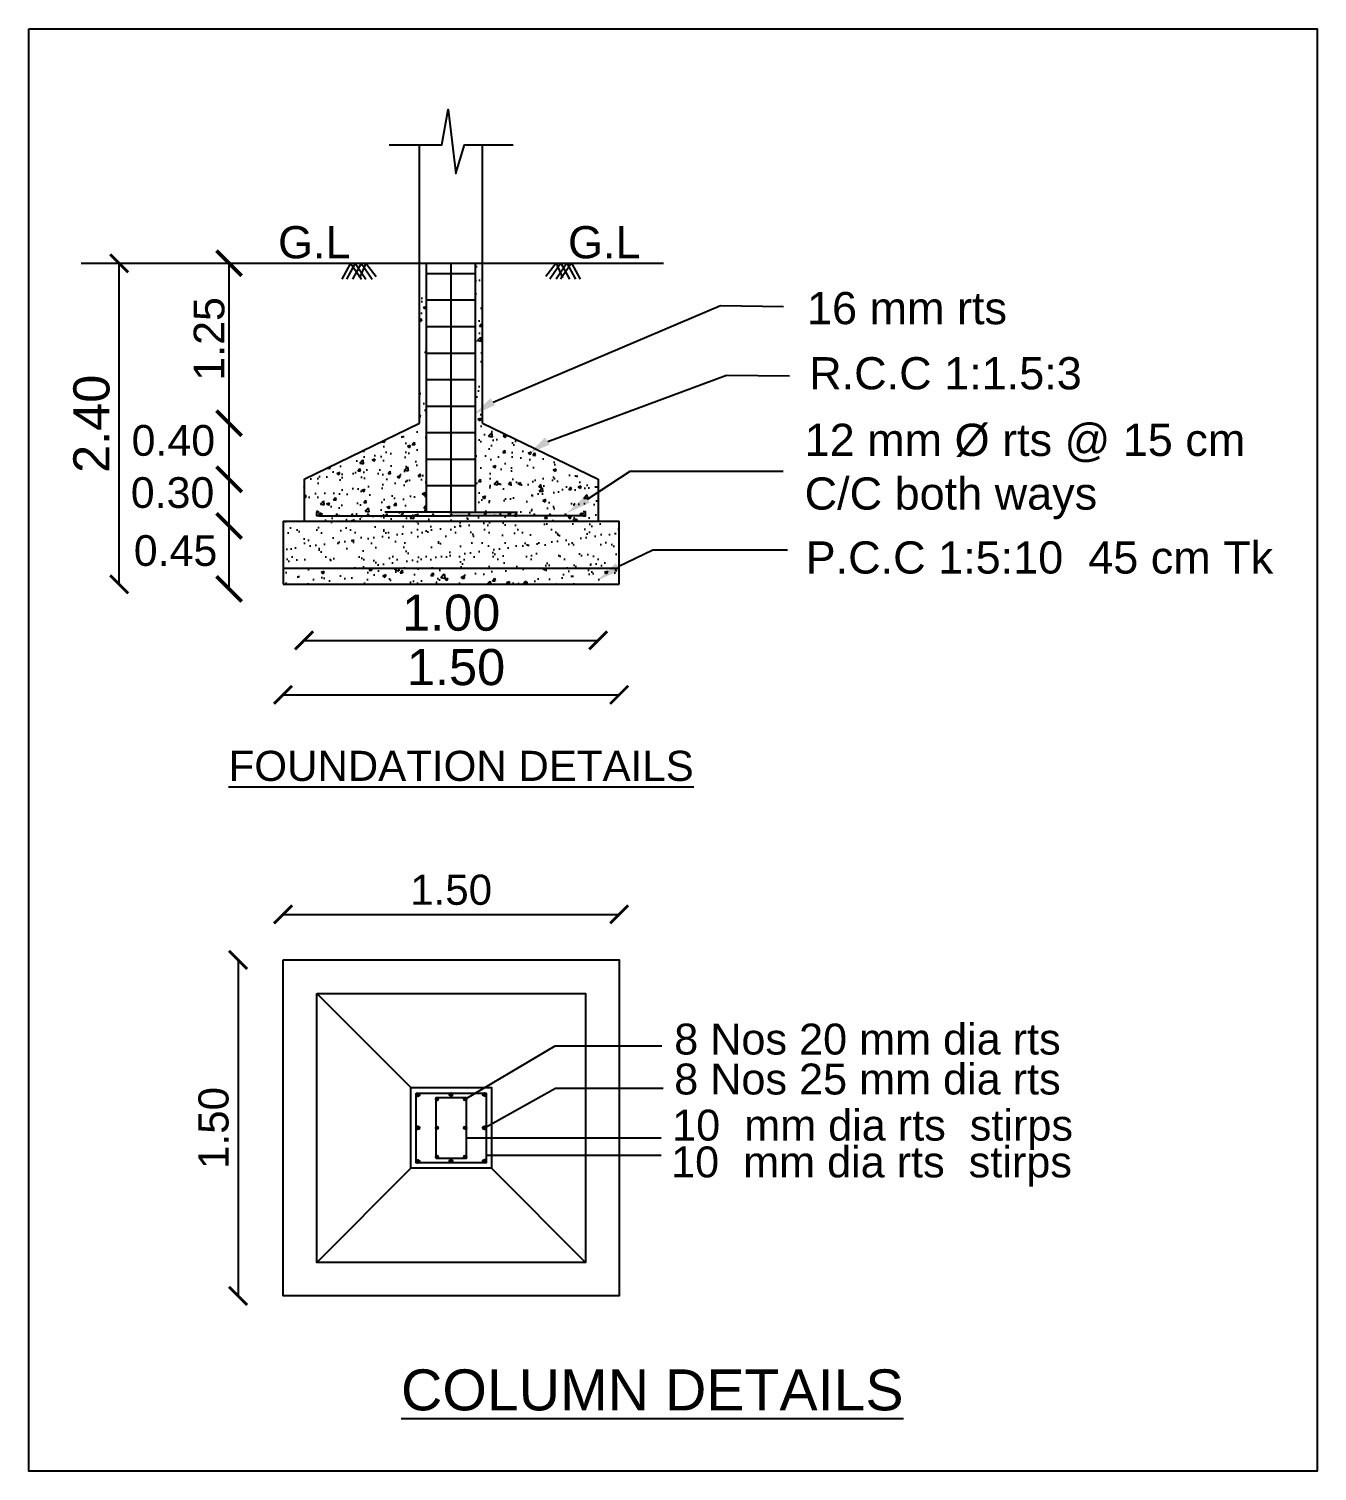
# Model space of a CAD drawing. Header units: metres. Extents: x 108 to 552, y -62 to 254.
# Drawn here: x 162.04 to 169.17, y 169.66 to 177.64 of the extents above; entities that cross this region are included whole.
import ezdxf

# ---------------------------------------------------------------- set-up
doc = ezdxf.new("R2010")
doc.units = ezdxf.units.M
doc.styles.get("Standard").update_dxf_attribs({"font": 'arial.ttf', "height": 0.25})
doc.dimstyles.new('Copy of Standard', dxfattribs={"dimscale": 0.001, "dimtxt": 0.3, "dimasz": 0.18, "dimexe": 0.18, "dimexo": 0.0625, "dimgap": 0.09, "dimtad": 1, "dimlfac": 4, "dimzin": 0, "dimdsep": 46, "dimtxsty": 'Standard', "dimblk": 'OBLIQUE', "dimcen": 0.09, "dimse1": 1, "dimse2": 1, "dimsd1": 1, "dimsd2": 1, "dimadec": 0, "dimazin": 0, "dimtfac": 1, "dimtix": 1, "dimtofl": 0, "dimtmove": 0, "dimatfit": 3, "dimfxl": 0, "dimtolj": 1, "dimtzin": 0, "dimarcsym": 0})
doc.dimstyles.new('MAS Wi  - 0.20', dxfattribs={"dimscale": 0.001, "dimtxt": 200, "dimasz": 100, "dimexe": 0.18, "dimexo": 0.15, "dimgap": 0.09, "dimtad": 1, "dimtoh": 1, "dimzin": 0, "dimdsep": 46, "dimtxsty": 'Standard', "dimblk": 'ARCHTICK', "dimcen": 0.09, "dimse1": 1, "dimse2": 1, "dimclrd": 256, "dimclre": 241, "dimadec": 0, "dimazin": 0, "dimtfac": 1, "dimtofl": 0, "dimtmove": 0, "dimatfit": 3, "dimldrblk": 'ARCHTICK', "dimfxl": 0, "dimtolj": 1, "dimtzin": 0, "dimarcsym": 0})

# ---------------------------------------------------------------- blocks, each defined once
blk = doc.blocks.new('_ArchTick')
at = {"color": 0, "const_width": 0.15}
blk.add_lwpolyline([(-0.5, -0.5), (0.5, 0.5)], dxfattribs=at)
blk = doc.blocks.new('*D36')
at = {"lineweight": -2}
blk.add_line((1.4064, 4.2964), (3.266, 4.2964), dxfattribs=at)
at = {"layer": 'Defpoints', "color": 0}
for p in [(1.4064, 4.7808), (3.266, 4.7808), (3.266, 4.2964)]:
    blk.add_point(p, dxfattribs=at)
at = {"lineweight": -2, "xscale": 0.1, "yscale": 0.1, "zscale": 0.1, "rotation": 180}
blk.add_blockref('_ArchTick', (1.4064, 4.2964), dxfattribs=at)
at = {"lineweight": -2, "xscale": 0.1, "yscale": 0.1, "zscale": 0.1}
blk.add_blockref('_ArchTick', (3.266, 4.2964), dxfattribs=at)
at = {"color": 0, "insert": (2.3634, 4.4485), "char_height": 0.2, "attachment_point": 5}
blk.add_mtext('\\A1;1.50', dxfattribs=at)
blk = doc.blocks.new('*D37')
at = {"lineweight": -2}
blk.add_line((1.5227, 4.5978), (3.1498, 4.5978), dxfattribs=at)
at = {"layer": 'Defpoints', "color": 0}
for p in [(1.5227, 5.222), (3.1498, 5.222), (3.1498, 4.5978)]:
    blk.add_point(p, dxfattribs=at)
at = {"lineweight": -2, "xscale": 0.1, "yscale": 0.1, "zscale": 0.1, "rotation": 180}
blk.add_blockref('_ArchTick', (1.5227, 4.5978), dxfattribs=at)
at = {"lineweight": -2, "xscale": 0.1, "yscale": 0.1, "zscale": 0.1}
blk.add_blockref('_ArchTick', (3.1498, 4.5978), dxfattribs=at)
at = {"color": 0, "insert": (2.3362, 4.7498), "char_height": 0.2, "attachment_point": 5}
blk.add_mtext('\\A1;1.00', dxfattribs=at)
blk = doc.blocks.new('*D33')
at = {"lineweight": -2}
blk.add_line((-381.7074, -74.5235), (-381.7074, -76.3831), dxfattribs=at)
at = {"layer": 'Defpoints', "color": 0}
for p in [(-381.4586, -74.5235), (-381.7074, -76.3831), (-381.4586, -76.3831)]:
    blk.add_point(p, dxfattribs=at)
at = {"lineweight": -2, "xscale": 0.1, "yscale": 0.1, "zscale": 0.1}
for p, rotation in [((-381.7074, -74.5235), 90), ((-381.7074, -76.3831), 270)]:
    blk.add_blockref('_ArchTick', p, dxfattribs=dict(at, rotation=rotation))
at = {"color": 0, "insert": (-381.8424, -75.4533), "char_height": 0.2, "attachment_point": 5, "rotation": 90}
blk.add_mtext('\\A1;{\\H0.8333x;1.50}', dxfattribs=at)
blk = doc.blocks.new('_Oblique')
at = {"color": 0, "linetype": 'ByBlock', "lineweight": -2}
blk.add_line((-0.5, -0.5), (0.5, 0.5), dxfattribs=at)
blk = doc.blocks.new('*D34')
at = {"lineweight": -2}
blk.add_line((-381.4586, -74.2712), (-379.599, -74.2712), dxfattribs=at)
at = {"layer": 'Defpoints', "color": 0}
for p in [(-379.599, -74.2712), (-381.4586, -74.5235), (-379.599, -74.5235)]:
    blk.add_point(p, dxfattribs=at)
at = {"lineweight": -2, "xscale": 0.1, "yscale": 0.1, "zscale": 0.1, "rotation": 180}
blk.add_blockref('_ArchTick', (-381.4586, -74.2712), dxfattribs=at)
at = {"lineweight": -2, "xscale": 0.1, "yscale": 0.1, "zscale": 0.1}
blk.add_blockref('_ArchTick', (-379.599, -74.2712), dxfattribs=at)
at = {"color": 0, "insert": (-380.5288, -74.1362), "char_height": 0.2, "attachment_point": 5}
blk.add_mtext('\\A1;{\\H0.8333x;1.50}', dxfattribs=at)
blk = doc.blocks.new('*D38')
at = {"lineweight": -2}
blk.add_line((0.4994, 4.9079), (0.4994, 6.6845), dxfattribs=at)
at = {"layer": 'Defpoints', "color": 0}
for p in [(0.4994, 6.6845), (1.4064, 6.6845), (1.4064, 4.9079)]:
    blk.add_point(p, dxfattribs=at)
at = {"lineweight": -2, "xscale": 0.1, "yscale": 0.1, "zscale": 0.1}
for p, rotation in [((0.4994, 6.6845), 90), ((0.4994, 4.9079), 270)]:
    blk.add_blockref('_ArchTick', p, dxfattribs=dict(at, rotation=rotation))
at = {"color": 0, "insert": (0.3474, 5.7962), "char_height": 0.2, "attachment_point": 5, "rotation": 90}
blk.add_mtext('\\A1;2.40', dxfattribs=at)
blk = doc.blocks.new('COLUMN')
at = {"ltscale": 5}
h = blk.add_hatch(dxfattribs=at)
h.set_pattern_fill('AR-CONC', color=256, scale=0.023244, style=0)
h.set_pattern_definition([(50, (-772.15815, -307.30527), (0.166720986, -0.014586196), [0.017433108, -0.191764184]), (355, (-772.15815, -307.30527), (-0.03225156, 0.17484062), [0.013946486, -0.153411347]), (100.4514, (-772.14426, -307.30649), (0.13446955, 0.160254316), [0.01481586, -0.16297448]), (46.1842, (-772.15815, -307.25878), (0.24807104, -0.038473477), [0.02614966, -0.287646275]), (96.6356, (-772.13748, -307.262), (0.21725434, 0.226425355), [0.02222379, -0.24446168]), (351.1842, (-772.15815, -307.25878), (0.21725416, 0.226425525), [0.02091973, -0.23011702]), (21, (-772.1349, -307.2704), (0.138745932, -0.093585313), [0.017433108, -0.191764184]), (326, (-772.1349, -307.2704), (0.056556565, 0.168554917), [0.013946486, -0.153411347]), (71.4514, (-772.12334, -307.2782), (0.195302553, 0.07496945), [0.01481586, -0.16297448]), (37.5, (-772.15815, -307.30527), (0.0028264542, 0.077378325), [0, -0.151551815, 0, -0.155735761, 0, -0.15399245]), (7.5, (-772.15815, -307.30527), (0.061148261, 0.091677624), [0, -0.088792628, 0, -0.148065194, 0, -0.058691462]), (327.5, (-772.209983, -307.30527), (0.124082453, -0.0052426867), [0, -0.058110359, 0, -0.181304319, 0, -0.240576885]), (317.5, (-772.23323, -307.30527), (0.13555663, 0.023268546), [0, -0.075543466, 0, -0.120404663, 0, -0.170844455])])
h.paths.add_polyline_path([(2.4718, 5.3075), (2.3362, 5.3075), (2.2006, 5.3075), (2.2006, 6.6845), (2.1619, 6.6845), (2.1619, 5.799), (1.5227, 5.489), (1.5227, 5.2566), (3.1498, 5.2566), (3.1498, 5.489), (2.5105, 5.799), (2.5105, 6.6845), (2.4718, 6.6845)])
h.paths.add_polyline_path([(3.0591, 5.287, -0.414214), (3.0518, 5.2943, -1), (3.0664, 5.2943, -0.414214), (3.0591, 5.287), (2.3362, 5.287), (1.6133, 5.287, -0.414214), (1.606, 5.2943, -2.414214), (1.6133, 5.287), (2.3362, 5.287)], flags=16)
at = {"linetype": 'Continuous'}
for points in [[(1.6206, 5.2943, 1), (1.606, 5.2943, 1)], [(1.6962, 5.2943, -1), (1.7108, 5.2943, -1)], [(1.7821, 5.2943, -1), (1.7967, 5.2943, -1)], [(1.869, 5.2943, -1), (1.8835, 5.2943, -1)], [(1.9868, 5.2943, 1), (1.9722, 5.2943, 1)], [(2.0711, 5.2943, 1), (2.0565, 5.2943, 1)], [(2.1579, 5.2943, 1), (2.1433, 5.2943, 1)], [(2.2438, 5.2943, 1), (2.2292, 5.2943, 1)], [(2.3294, 5.2943, -1), (2.344, 5.2943, -1)], [(2.4286, 5.2943, -1), (2.4432, 5.2943, -1)], [(2.5145, 5.2943, -1), (2.5291, 5.2943, -1)], [(2.6014, 5.2943, -1), (2.616, 5.2943, -1)], [(2.6856, 5.2943, -1), (2.7002, 5.2943, -1)], [(2.8035, 5.2943, 1), (2.7889, 5.2943, 1)], [(2.8904, 5.2943, 1), (2.8758, 5.2943, 1)], [(2.9762, 5.2943, 1), (2.9616, 5.2943, 1)], [(3.0664, 5.2943, 1), (3.0518, 5.2943, 1)]]:
    blk.add_hatch(color=256, dxfattribs=at).paths.add_polyline_path(points)
h = blk.add_hatch()
h.set_pattern_fill('AR-SAND', color=256, scale=0.059505, style=0)
h.set_pattern_definition([(37.5, (1.40645, 4.907935), (-0.0037484, 0.1146557), [0, -0.0904476, 0, -0.1011585, 0, -0.0966956]), (7.5, (1.40645, 4.90794), (0.10531, 0.167932), [0, -0.048794, 0, -0.081522, 0, -0.03124]), (327.5, (1.33326, 4.90794), (0.185307, 0.0003367), [0, -0.0297525, 0, -0.107109, 0, -0.1398368]), (317.5, (1.33326, 4.90794), (0.17888, 0.052226), [0, -0.0148763, 0, -0.070216, 0, -0.0803318])])
h.paths.add_polyline_path([(1.4064, 5.2566), (1.4064, 4.9972), (3.266, 4.9972), (3.266, 5.2566)])
h = blk.add_hatch()
h.set_pattern_fill('AR-CONC', color=256, scale=0.023802, style=0)
h.set_pattern_definition([(50, (521.51581, -1384.18623), (0.17072229, -0.014936265), [0.017851502, -0.196366524]), (355, (521.51581, -1384.18623), (-0.033025596, 0.179036794), [0.014281202, -0.15709322]), (100.4514, (521.53004, -1384.18748), (0.13769682, 0.16410042), [0.015171442, -0.166885866]), (46.1842, (521.51581, -1384.13863), (0.254024745, -0.03939684), [0.026777253, -0.294549786]), (96.6356, (521.53698, -1384.14191), (0.222468444, 0.231859564), [0.022757164, -0.25032876]), (351.1842, (521.51581, -1384.13863), (0.222468263, 0.23185974), [0.021421803, -0.23563983]), (21, (521.53962, -1384.15053), (0.142075834, -0.09583136), [0.017851502, -0.196366524]), (326, (521.53962, -1384.15053), (0.057913922, 0.172600235), [0.014281202, -0.15709322]), (71.4514, (521.55146, -1384.15852), (0.199989815, 0.076768718), [0.015171442, -0.166885866]), (37.5, (521.515813, -1384.186234), (0.002894289, 0.0792354048), [0, -0.155189059, 0, -0.1594734195, 0, -0.157688269]), (7.5, (521.51581, -1384.18623), (0.062615819, 0.093877887), [0, -0.090923651, 0, -0.1516187586, 0, -0.0601000574]), (327.5, (521.462735, -1384.186234), (0.1270604318, -0.0053685112), [0, -0.059505007, 0, -0.185655623, 0, -0.24635073]), (317.5, (521.43893, -1384.18623), (0.138809989, 0.023826991), [0, -0.077356509, 0, -0.123294375, 0, -0.174944721])])
h.paths.add_polyline_path([(3.266, 4.9972), (1.4064, 4.9972), (1.4064, 4.9079), (3.266, 4.9079)])
h = blk.add_hatch(color=256)
edge = h.paths.add_edge_path()
edge.add_arc((2.1523, 2.083), 0.0093, 0, 360)
h = blk.add_hatch(color=256)
edge = h.paths.add_edge_path()
edge.add_arc((2.3359, 2.0848), 0.0093, 0, 360)
h = blk.add_hatch(color=256)
edge = h.paths.add_edge_path()
edge.add_arc((2.5203, 2.0848), 0.0093, 0, 360)
for points in [[(2.2507, 2.0593, 1), (2.2656, 2.0593, 1)], [(2.4069, 2.0593, 1), (2.4218, 2.0593, 1)], [(2.2507, 1.8994, 1), (2.2656, 1.8994, 1)], [(2.4069, 1.8994, 1), (2.4218, 1.8994, 1)], [(2.2507, 1.7395, 1), (2.2656, 1.7395, 1)], [(2.4069, 1.7395, 1), (2.4218, 1.7395, 1)]]:
    blk.add_hatch(color=256).paths.add_polyline_path(points)
h = blk.add_hatch(color=256)
edge = h.paths.add_edge_path()
edge.add_arc((2.1521, 1.8994), 0.0093, 0, 360)
h = blk.add_hatch(color=256)
edge = h.paths.add_edge_path()
edge.add_arc((2.5203, 1.8994), 0.0093, 0, 360)
h = blk.add_hatch(color=256)
edge = h.paths.add_edge_path()
edge.add_arc((2.1523, 1.7135), 0.0093, 0, 360)
h = blk.add_hatch(color=256)
edge = h.paths.add_edge_path()
edge.add_arc((2.3359, 1.7153), 0.0093, 0, 360)
h = blk.add_hatch(color=256)
edge = h.paths.add_edge_path()
edge.add_arc((2.5203, 1.7153), 0.0093, 0, 360)
for p, q in [((2.1619, 6.6845), (2.1619, 7.3397)), ((2.5105, 6.6845), (2.5105, 7.3397)), ((0.2898, 6.6845), (3.5117, 6.6845)), ((1.108, 5.799), (1.108, 6.6845)), ((2.1619, 5.799), (2.1619, 6.6845)), ((2.2006, 5.3075), (2.2006, 6.6845)), ((2.2006, 6.6284), (2.4718, 6.6284)), ((2.3358, 5.3075), (2.3358, 6.6845)), ((2.4718, 5.3075), (2.4718, 6.6845)), ((2.5105, 5.799), (2.5105, 6.6845)), ((2.2006, 6.4816), (2.4718, 6.4816)), ((2.2006, 6.3348), (2.4718, 6.3348)), ((2.2006, 6.1881), (2.4718, 6.1881)), ((2.2006, 6.0413), (2.4718, 6.0413)), ((2.2006, 5.8945), (2.4718, 5.8945)), ((1.108, 5.2315), (1.108, 5.799)), ((1.5227, 5.489), (2.1619, 5.799)), ((2.2006, 5.7478), (2.4718, 5.7478)), ((2.5105, 5.799), (3.1498, 5.489)), ((2.2006, 5.601), (2.4718, 5.601)), ((1.5227, 5.489), (1.5227, 5.2566)), ((2.2006, 5.4542), (2.4718, 5.4542)), ((3.1498, 5.489), (3.1498, 5.2566)), ((2.3362, 5.3075), (1.97, 5.3075)), ((2.3362, 5.3075), (2.7024, 5.3075)), ((1.108, 4.8828), (1.108, 5.2315))]:
    blk.add_line(p, q, dxfattribs=at)
for p, q in [((1.7802, 6.6845), (1.7318, 6.5976)), ((1.805, 6.6845), (1.7566, 6.5976)), ((1.7802, 6.6845), (1.8394, 6.5976)), ((1.8392, 6.6845), (1.7909, 6.5976)), ((1.805, 6.6845), (1.8643, 6.5976)), ((1.8636, 6.6845), (1.8296, 6.6048)), ((1.8392, 6.6845), (1.8985, 6.5976)), ((1.8634, 6.6848), (1.9212, 6.6115)), ((2.9181, 6.6848), (2.8602, 6.6115)), ((2.9422, 6.6845), (2.883, 6.5976)), ((2.9765, 6.6845), (2.9172, 6.5976)), ((2.9178, 6.6845), (2.9518, 6.6048)), ((3.0013, 6.6845), (2.942, 6.5976)), ((2.9422, 6.6845), (2.9906, 6.5976)), ((2.9765, 6.6845), (3.0248, 6.5976)), ((3.0013, 6.6845), (3.0497, 6.5976)), ((1.4064, 5.2566), (3.266, 5.2566)), ((1.4064, 5.2566), (1.4064, 4.9079)), ((3.266, 4.9079), (3.266, 5.2566)), ((1.4064, 4.9972), (3.266, 4.9972)), ((1.4064, 4.9079), (3.266, 4.9079)), ((2.1131, 2.1225), (1.5924, 2.6432)), ((2.1131, 1.6763), (1.5924, 1.1556)), ((2.5594, 1.6763), (3.08, 1.1556))]:
    blk.add_line(p, q)
for points in [[(0, 7.9821), (7.1272, 7.9821), (7.1272, 0), (0, 0)], [(1.4064, 2.8292), (3.266, 2.8292), (3.266, 0.9696), (1.4064, 0.9696)], [(1.5924, 2.6432), (3.08, 2.6432), (3.08, 1.1556), (1.5924, 1.1556)], [(2.1131, 2.1225), (2.5594, 2.1225), (2.5594, 1.6763), (2.1131, 1.6763)], [(2.1428, 2.0928), (2.5296, 2.0928), (2.5296, 1.706), (2.1428, 1.706)], [(2.2507, 1.732), (2.4218, 1.732), (2.4218, 2.0668), (2.2507, 2.0668)]]:
    blk.add_lwpolyline(points, close=True)
for points in [[(1.9939, 7.3397), (2.1619, 7.3397), (2.2846, 7.3397), (2.3195, 7.536), (2.3621, 7.1814), (2.4095, 7.3397), (2.5105, 7.3397), (2.6792, 7.3397)], [(1.6038, 5.287), (1.5924, 5.287), (1.5924, 5.3083), (1.6064, 5.3083)], [(1.6038, 5.287), (2.3362, 5.287)], [(3.0686, 5.287), (2.3362, 5.287)], [(3.0686, 5.287), (2.3362, 5.287)], [(3.0686, 5.287), (3.08, 5.287), (3.08, 5.3083), (3.0661, 5.3083)]]:
    blk.add_lwpolyline(points, dxfattribs=at)
for points in [[(2.5682, 5.9161), (3.8271, 6.4502), (4.1756, 6.446)], [(2.8704, 5.6983), (3.8595, 6.0652), (4.208, 6.0609)], [(3.0912, 5.3787), (3.326, 5.5346), (4.1729, 5.535)], [(3.2599, 5.006), (3.4523, 5.0986), (4.1976, 5.0986)]]:
    blk.add_lwpolyline(points)
for centre in [(1.6133, 5.2943), (3.0591, 5.2943)]:
    blk.add_circle(centre, 0.0073, dxfattribs=at)
for centre, radius in [((2.1523, 2.083), 0.0093), ((2.3359, 2.0848), 0.0093), ((2.5203, 2.0848), 0.0093), ((2.2581, 2.0593), 0.00744), ((2.4143, 2.0593), 0.00744), ((2.1521, 1.8994), 0.0093), ((2.2581, 1.8994), 0.00744), ((2.4143, 1.8994), 0.00744), ((2.5203, 1.8994), 0.0093), ((2.1523, 1.7135), 0.0093), ((2.2581, 1.7395), 0.00744), ((2.3359, 1.7153), 0.0093), ((2.4143, 1.7395), 0.00744), ((2.5203, 1.7153), 0.0093)]:
    blk.add_circle(centre, radius)
for points in [[(2.5795, 5.8992), (2.4646, 5.8491), (2.5537, 5.9379)], [(2.8816, 5.6814), (2.7667, 5.6313), (2.8559, 5.7201)], [(3.1041, 5.3593), (2.9751, 5.3015), (3.0784, 5.3981)], [(3.2727, 4.9866), (3.1437, 4.9288), (3.247, 5.0253)]]:
    blk.add_solid(points)
at = {"linetype": 'Continuous', "xscale": 0.1394648608194633, "yscale": 0.1394648608194633, "zscale": 0.1394648608194633}
for p, rotation in [((1.108, 6.6845), 90), ((1.108, 5.799), 90), ((1.108, 5.489), 90), ((1.108, 5.2315), 90), ((1.108, 4.8828), 270)]:
    blk.add_blockref('_ArchTick', p, dxfattribs=dict(at, rotation=rotation))
for s, height, p in [('G.L', 0.17821, (1.3786, 6.7121)), ('G.L', 0.17821, (2.9828, 6.7121)), ('8 Nos 20 mm dia rts', 0.171077, (3.5703, 2.3057)), ('8 Nos 25 mm dia rts', 0.171077, (3.5703, 2.0846)), (' 10  mm dia rts  stirps ', 0.171077, (3.4926, 1.8294)), (' 10  mm dia rts  stirps ', 0.171077, (3.4866, 1.6258))]:
    blk.add_text(s, height=height).set_placement(p)
at = {"linetype": 'Continuous'}
for s, height, p in [('16 mm rts', 0.17821, (4.305, 6.3475)), ('R.C.C 1:1.5:3 ', 0.178205, (4.317, 5.9869))]:
    blk.add_text(s, height=height, dxfattribs=at).set_placement(p)
at = {"linetype": 'Continuous', "insert": (0.998, 6.2663), "char_height": 0.17, "attachment_point": 5, "rotation": 90}
blk.add_mtext('\\A1;1.25', dxfattribs=at)
at = {"linetype": 'Continuous', "char_height": 0.17, "attachment_point": 5}
for s, insert in [('\\A1;0.40', (0.7995, 5.7032)), ('\\A1;0.30', (0.7949, 5.4146)), ('\\A1;0.45', (0.8115, 5.0937))]:
    blk.add_mtext(s, dxfattribs=dict(at, insert=insert))
at = {"linetype": 'Continuous', "char_height": 0.178205, "attachment_point": 1}
for s, insert, width in [('12 mm %%C rts @ 15 cm \\PC/C both ways', (4.2917, 5.7967), 3.207981), ('  P.C.C 1:5:10  45 cm Tk', (4.159, 5.1457), 2.640313)]:
    blk.add_mtext(s, dxfattribs=dict(at, insert=insert, width=width))
at = {"attachment_point": 1}
for s, insert, char_height, width in [('{\\LFOUNDATION DETAILS }', (1.1052, 3.9866), 0.166614, 3.254659), ('{\\LCOLUMN DETAILS }', (2.0589, 0.5631), 0.226714, 3.80524)]:
    blk.add_mtext(s, dxfattribs=dict(at, insert=insert, char_height=char_height, width=width))
dim = blk.add_aligned_dim(p1=(1.4064, 4.9079), p2=(1.4064, 6.6845), distance=0.907, text='2.40', dimstyle='MAS Wi  - 0.20', override={"dimgap": 50})
dim.commit()
dim.dimension.update_dxf_attribs({"geometry": '*D38', "text_midpoint": (0.3474, 5.7962)})
dim = blk.add_linear_dim(base=(3.1498, 4.5978), p1=(1.5227, 5.222), p2=(3.1498, 5.222), text='1.00', dimstyle='MAS Wi  - 0.20', override={"dimgap": 50})
dim.commit()
dim.dimension.update_dxf_attribs({"geometry": '*D37', "text_midpoint": (2.3362, 4.7498)})
dim = blk.add_linear_dim(base=(3.266, 4.2964), p1=(1.4064, 4.7808), p2=(3.266, 4.7808), angle=0, text='1.50', dimstyle='MAS Wi  - 0.20', override={"dimgap": 50})
dim.commit()
dim.dimension.update_dxf_attribs({"geometry": '*D36', "text_midpoint": (2.3634, 4.2964), "dimtype": 129})
dim = blk.add_linear_dim(base=(3.266, 3.0815), p1=(1.4064, 2.8292), p2=(3.266, 2.8292), text='{\\H0.8333x;1.50}', dimstyle='MAS Wi  - 0.20', override={"dimgap": 50})
dim.commit()
dim.dimension.update_dxf_attribs({"geometry": '*D34', "text_midpoint": (2.3362, 3.2165), "insert": (382.865, 77.3527)})
dim = blk.add_linear_dim(base=(1.1576, 0.9696), p1=(1.4064, 2.8292), p2=(1.4064, 0.9696), angle=90, text='{\\H0.8333x;1.50}', dimstyle='MAS Wi  - 0.20', override={"dimgap": 50})
dim.commit()
dim.dimension.update_dxf_attribs({"geometry": '*D33', "text_midpoint": (1.0226, 1.8994), "insert": (382.865, 77.3527)})
for points in [[(2.4143, 2.0593), (2.9121, 2.3547), (3.5016, 2.3547)], [(2.5203, 1.8994), (2.9134, 2.119), (3.5099, 2.119)], [(2.4218, 1.8452), (3.4982, 1.8452)], [(2.5296, 1.7479), (3.4974, 1.7479)]]:
    blk.add_leader(points, dimstyle='Copy of Standard', override={"dimscale": 0.001, "dimgap": 0.09, "dimtad": 0})

msp = doc.modelspace()

# ---------------------------------------------------------------- block references
msp.add_blockref('COLUMN', (162.04386, 169.66221))

doc.saveas('drawing.dxf')
